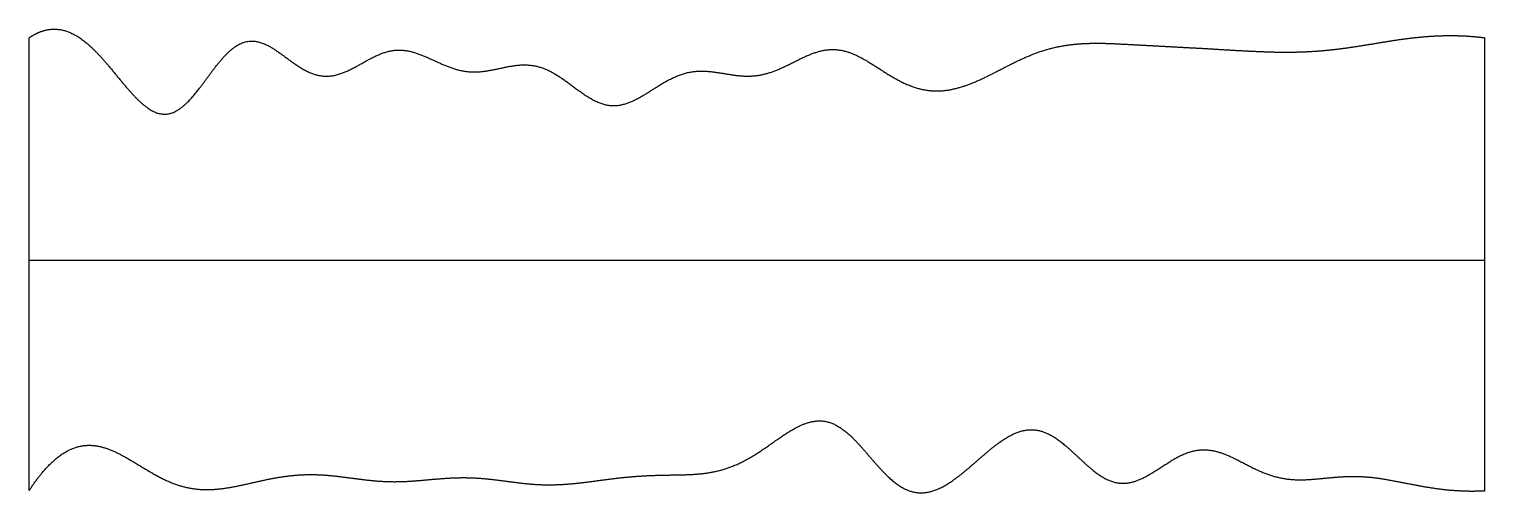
# Model space of a CAD drawing. Header units: millimetres. Extents: x 0 to 10, y -0.1 to 3.1.
import ezdxf

# ---------------------------------------------------------------- set-up
doc = ezdxf.new("R2010")
doc.units = ezdxf.units.MM
doc.layers.get('0').update_dxf_attribs({"linetype": 'CONTINUOUS'})

msp = doc.modelspace()

# ---------------------------------------------------------------- linework, layer by layer
for points in [[(0, 3.055), (0.021, 3.069), (0.062, 3.093), (0.124, 3.117), (0.206, 3.122), (0.307, 3.088), (0.407, 3.016), (0.506, 2.913), (0.603, 2.793), (0.699, 2.675), (0.793, 2.579), (0.886, 2.524), (0.976, 2.523), (1.065, 2.579), (1.153, 2.68), (1.24, 2.804), (1.329, 2.922), (1.419, 3.009), (1.512, 3.045), (1.607, 3.027), (1.705, 2.966), (1.804, 2.888), (1.905, 2.819), (2.006, 2.783), (2.107, 2.79), (2.208, 2.833), (2.308, 2.893), (2.408, 2.948), (2.508, 2.977), (2.607, 2.971), (2.708, 2.935), (2.809, 2.885), (2.91, 2.84), (3.013, 2.816), (3.116, 2.819), (3.22, 2.841), (3.323, 2.866), (3.425, 2.875), (3.526, 2.856), (3.625, 2.804), (3.723, 2.732), (3.82, 2.657), (3.916, 2.601), (4.012, 2.579), (4.109, 2.598), (4.207, 2.649), (4.306, 2.715), (4.407, 2.778), (4.508, 2.819), (4.61, 2.832), (4.713, 2.821), (4.816, 2.801), (4.919, 2.787), (5.022, 2.793), (5.124, 2.824), (5.225, 2.873), (5.325, 2.926), (5.424, 2.967), (5.522, 2.982), (5.62, 2.966), (5.717, 2.921), (5.816, 2.859), (5.915, 2.793), (6.017, 2.736), (6.119, 2.698), (6.223, 2.684), (6.326, 2.694), (6.429, 2.722), (6.53, 2.764), (6.63, 2.814), (6.728, 2.866), (6.826, 2.914), (6.924, 2.955), (7.024, 2.986), (7.125, 3.006), (7.227, 3.016), (7.331, 3.019), (7.435, 3.016), (7.538, 3.01), (7.642, 3.005), (7.744, 2.999), (7.847, 2.994), (7.949, 2.988), (8.051, 2.983), (8.153, 2.977), (8.256, 2.97), (8.359, 2.965), (8.462, 2.96), (8.565, 2.956), (8.668, 2.956), (8.77, 2.958), (8.873, 2.965), (8.975, 2.975), (9.078, 2.989), (9.18, 3.005), (9.282, 3.022), (9.384, 3.039), (9.486, 3.053), (9.589, 3.064), (9.691, 3.07), (9.794, 3.071), (9.876, 3.068), (9.938, 3.062), (9.979, 3.058), (10, 3.055)], [(0, -0.055), (0, 0.069), (0, 0.318), (0, 0.691), (0, 1.189), (0, 1.811), (0, 2.309), (0, 2.682), (0, 2.931), (0, 3.055)], [(10, -0.055), (10, 0.069), (10, 0.318), (10, 0.691), (10, 1.189), (10, 1.811), (10, 2.309), (10, 2.682), (10, 2.931), (10, 3.055)], [(0, 1.527), (0.4, 1.527), (1.2, 1.527), (2.4, 1.527), (4, 1.527), (6, 1.527), (7.6, 1.527), (8.8, 1.527), (9.6, 1.527), (10, 1.527)], [(0, -0.055), (0.019, -0.025), (0.058, 0.031), (0.116, 0.104), (0.193, 0.18), (0.289, 0.239), (0.385, 0.263), (0.481, 0.256), (0.577, 0.222), (0.673, 0.17), (0.771, 0.11), (0.869, 0.05), (0.968, 0), (1.069, -0.034), (1.171, -0.05), (1.274, -0.049), (1.377, -0.035), (1.481, -0.013), (1.584, 0.011), (1.686, 0.033), (1.788, 0.049), (1.89, 0.057), (1.992, 0.056), (2.094, 0.048), (2.196, 0.034), (2.298, 0.02), (2.401, 0.009), (2.503, 0.005), (2.606, 0.008), (2.708, 0.017), (2.811, 0.027), (2.913, 0.034), (3.016, 0.036), (3.118, 0.03), (3.221, 0.018), (3.323, 0.004), (3.425, -0.009), (3.527, -0.016), (3.629, -0.015), (3.732, -0.008), (3.834, 0.004), (3.937, 0.018), (4.039, 0.032), (4.143, 0.042), (4.246, 0.049), (4.348, 0.052), (4.45, 0.053), (4.551, 0.055), (4.652, 0.063), (4.752, 0.082), (4.852, 0.117), (4.954, 0.169), (5.055, 0.236), (5.157, 0.31), (5.258, 0.377), (5.357, 0.422), (5.453, 0.433), (5.547, 0.403), (5.638, 0.333), (5.726, 0.236), (5.815, 0.128), (5.905, 0.03), (5.997, -0.043), (6.093, -0.078), (6.191, -0.071), (6.293, -0.026), (6.395, 0.048), (6.499, 0.138), (6.601, 0.23), (6.703, 0.308), (6.802, 0.359), (6.9, 0.373), (6.997, 0.346), (7.092, 0.282), (7.186, 0.195), (7.28, 0.104), (7.374, 0.03), (7.469, -0.011), (7.566, -0.008), (7.664, 0.032), (7.763, 0.097), (7.862, 0.164), (7.962, 0.215), (8.062, 0.234), (8.163, 0.219), (8.263, 0.177), (8.363, 0.123), (8.464, 0.071), (8.566, 0.035), (8.668, 0.018), (8.771, 0.018), (8.874, 0.028), (8.977, 0.039), (9.079, 0.045), (9.182, 0.042), (9.284, 0.03), (9.386, 0.011), (9.488, -0.01), (9.59, -0.029), (9.692, -0.045), (9.795, -0.055), (9.877, -0.058), (9.938, -0.058), (9.979, -0.056), (10, -0.055)]]:
    msp.add_open_spline(points, degree=5)

doc.saveas('drawing.dxf')
